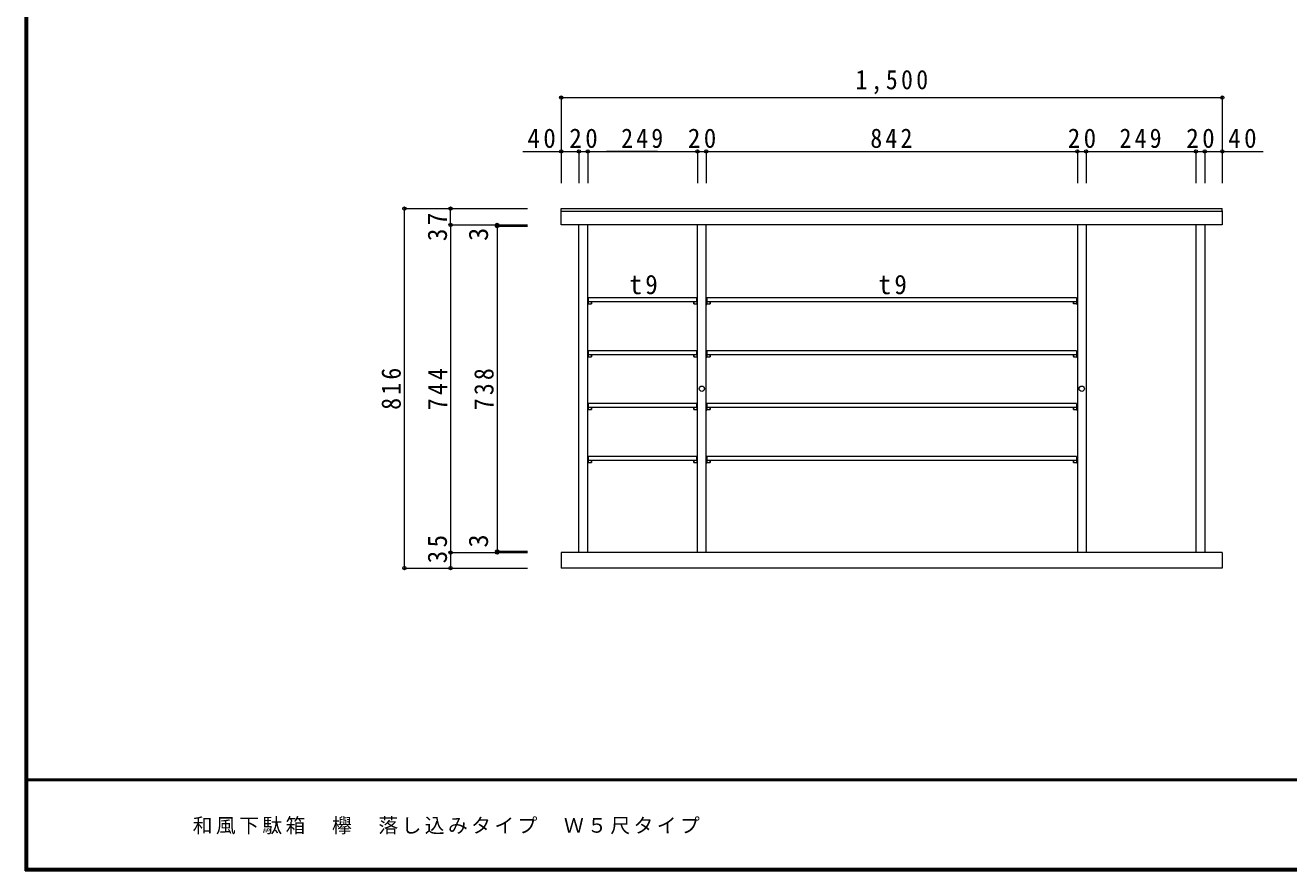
# Model space of a CAD drawing. Units: millimetres at full size, sheet at 1:15. Extents: x -2920 to 2930, y -2153 to 2088.
# Drawn here: x -2920 to -53, y -2102 to -184 of the extents above; entities that cross this region are included whole.
import ezdxf
from ezdxf.enums import TextEntityAlignment as Align

# ---------------------------------------------------------------- set-up
doc = ezdxf.new("R2010")
doc.units = ezdxf.units.MM
doc.header["$LTSCALE"] = 15
doc.header["$PDMODE"] = 32
doc.header["$PDSIZE"] = 7.5
doc.layers.add('2-2', color=7, linetype='Continuous', lineweight=18)
doc.layers.add('F-1', color=6, linetype='Continuous')
doc.layers.add('F-A', color=7, linetype='Continuous')
doc.styles.add('ＭＳ ゴシック', font='')
doc.styles.get('ＭＳ ゴシック').set_extended_font_data('MS Gothic')

msp = doc.modelspace()

# ---------------------------------------------------------------- linework, layer by layer
at = {"layer": '2-2'}
for p, q in [((-1703.61, -347.76), (-1703.61, -470.06)), ((-203.61, -347.76), (-203.61, -470.06)), ((-1703.61, -470.06), (-1703.61, -541.87)), ((-1663.61, -470.06), (-1663.61, -541.87)), ((-1663.61, -470.06), (-1663.61, -541.87)), ((-1643.61, -470.06), (-1643.61, -541.87)), ((-1394.61, -470.06), (-1394.61, -541.87)), ((-1374.61, -470.06), (-1374.61, -541.87)), ((-532.61, -470.06), (-532.61, -541.87)), ((-512.61, -470.06), (-512.61, -541.87)), ((-263.61, -470.06), (-263.61, -541.87)), ((-243.61, -470.06), (-243.61, -541.87)), ((-243.61, -470.06), (-243.61, -541.87)), ((-203.61, -470.06), (-203.61, -541.87)), ((-2059.76, -599.58), (-1954.92, -599.58)), ((-1954.92, -599.58), (-1780.6, -599.58)), ((-203.61, -605.58), (-203.61, -599.58)), ((-1703.61, -605.58), (-203.61, -605.58)), ((-203.61, -605.08), (-203.61, -636.58)), ((-1954.92, -636.58), (-1849.25, -636.58)), ((-1954.92, -636.58), (-1780.6, -636.58)), ((-1849.25, -636.58), (-1780.6, -636.58)), ((-1849.25, -639.58), (-1780.6, -639.58)), ((-203.61, -636.58), (-1703.61, -636.58)), ((-1663.61, -1380.58), (-1663.61, -636.58)), ((-1643.61, -1380.58), (-1643.61, -636.58)), ((-1394.61, -1380.58), (-1394.61, -636.58)), ((-1374.61, -1380.58), (-1374.61, -636.58)), ((-532.61, -636.58), (-532.61, -1380.58)), ((-512.61, -636.58), (-512.61, -1380.58)), ((-263.61, -636.58), (-263.61, -1380.58)), ((-243.61, -636.58), (-243.61, -1380.58)), ((-1396.61, -802.33), (-1396.61, -811.33)), ((-1373.61, -802.33), (-1373.61, -811.33)), ((-534.61, -802.33), (-1373.61, -802.33)), ((-534.61, -802.33), (-534.61, -811.33)), ((-1643.51, -810.08), (-1642.71, -810.08)), ((-1643.51, -817.08), (-1642.71, -817.08)), ((-1642.61, -811.33), (-1642.61, -816.98)), ((-1396.61, -811.33), (-1642.61, -811.33)), ((-1642.61, -815.83), (-1635.21, -815.83)), ((-1635.21, -815.83), (-1635.21, -811.33)), ((-1635.11, -811.43), (-1635.21, -811.33)), ((-1635.11, -815.73), (-1635.21, -815.83)), ((-1635.11, -811.43), (-1635.11, -815.73)), ((-1403.11, -815.73), (-1403.01, -815.83)), ((-1403.01, -811.33), (-1403.01, -815.83)), ((-1403.01, -815.83), (-1395.61, -815.83)), ((-1396.61, -811.33), (-1395.61, -811.33)), ((-1395.61, -816.98), (-1395.61, -810.18)), ((-1395.51, -810.08), (-1394.71, -810.08)), ((-1395.51, -817.08), (-1394.71, -817.08)), ((-1374.51, -810.08), (-1373.71, -810.08)), ((-1374.51, -817.08), (-1373.71, -817.08)), ((-1373.61, -811.33), (-1373.61, -816.98)), ((-534.61, -811.33), (-1373.61, -811.33)), ((-1373.61, -815.83), (-1366.21, -815.83)), ((-1366.21, -815.83), (-1366.21, -811.33)), ((-1366.11, -811.43), (-1366.21, -811.33)), ((-1366.11, -815.73), (-1366.21, -815.83)), ((-1366.11, -811.43), (-1366.11, -815.73)), ((-541.11, -811.43), (-541.01, -811.33)), ((-541.11, -815.73), (-541.11, -811.43)), ((-541.11, -815.73), (-541.01, -815.83)), ((-541.01, -811.33), (-541.01, -815.83)), ((-533.61, -815.83), (-541.01, -815.83)), ((-533.61, -811.33), (-534.61, -811.33)), ((-533.61, -816.98), (-533.61, -810.18)), ((-532.71, -810.08), (-533.51, -810.08)), ((-532.71, -817.08), (-533.51, -817.08)), ((-1643.51, -930.08), (-1642.71, -930.08)), ((-1643.51, -937.08), (-1642.71, -937.08)), ((-1642.61, -931.33), (-1642.61, -936.98)), ((-1396.61, -931.33), (-1642.61, -931.33)), ((-1642.61, -935.83), (-1635.21, -935.83)), ((-1635.21, -935.83), (-1635.21, -931.33)), ((-1635.11, -931.43), (-1635.21, -931.33)), ((-1635.11, -935.73), (-1635.21, -935.83)), ((-1635.11, -931.43), (-1635.11, -935.73)), ((-1403.11, -935.73), (-1403.01, -935.83)), ((-1403.01, -931.33), (-1403.01, -935.83)), ((-1403.01, -935.83), (-1395.61, -935.83)), ((-1396.61, -922.33), (-1396.61, -931.33)), ((-1396.61, -931.33), (-1395.61, -931.33)), ((-1395.61, -936.98), (-1395.61, -930.18)), ((-1395.51, -930.08), (-1394.71, -930.08)), ((-1395.51, -937.08), (-1394.71, -937.08)), ((-1374.51, -930.08), (-1373.71, -930.08)), ((-1374.51, -937.08), (-1373.71, -937.08)), ((-1373.61, -922.33), (-1373.61, -931.33)), ((-534.61, -922.33), (-1373.61, -922.33)), ((-1373.61, -931.33), (-1373.61, -936.98)), ((-534.61, -931.33), (-1373.61, -931.33)), ((-1373.61, -935.83), (-1366.21, -935.83)), ((-1366.21, -935.83), (-1366.21, -931.33)), ((-1366.11, -931.43), (-1366.21, -931.33)), ((-1366.11, -935.73), (-1366.21, -935.83)), ((-1366.11, -931.43), (-1366.11, -935.73)), ((-541.11, -935.73), (-541.01, -935.83)), ((-541.01, -931.33), (-541.01, -935.83)), ((-541.01, -935.83), (-533.61, -935.83)), ((-534.61, -922.33), (-534.61, -931.33)), ((-534.61, -931.33), (-533.61, -931.33)), ((-533.61, -936.98), (-533.61, -930.18)), ((-533.51, -930.08), (-532.71, -930.08)), ((-533.51, -937.08), (-532.71, -937.08)), ((-1643.51, -1050.08), (-1642.71, -1050.08)), ((-1643.51, -1057.08), (-1642.71, -1057.08)), ((-1642.61, -1051.33), (-1642.61, -1056.98)), ((-1396.61, -1051.33), (-1642.61, -1051.33)), ((-1642.61, -1055.83), (-1635.21, -1055.83)), ((-1635.21, -1055.83), (-1635.21, -1051.33)), ((-1635.11, -1051.43), (-1635.21, -1051.33)), ((-1635.11, -1055.73), (-1635.21, -1055.83)), ((-1635.11, -1051.43), (-1635.11, -1055.73)), ((-1403.11, -1055.73), (-1403.01, -1055.83)), ((-1403.01, -1051.33), (-1403.01, -1055.83)), ((-1403.01, -1055.83), (-1395.61, -1055.83)), ((-1396.61, -1042.33), (-1396.61, -1051.33)), ((-1396.61, -1051.33), (-1395.61, -1051.33)), ((-1395.61, -1056.98), (-1395.61, -1050.18)), ((-1395.51, -1050.08), (-1394.71, -1050.08)), ((-1395.51, -1057.08), (-1394.71, -1057.08)), ((-1374.51, -1050.08), (-1373.71, -1050.08)), ((-1374.51, -1057.08), (-1373.71, -1057.08)), ((-1373.61, -1042.33), (-1373.61, -1051.33)), ((-534.61, -1042.33), (-1373.61, -1042.33)), ((-1373.61, -1051.33), (-1373.61, -1056.98)), ((-534.61, -1051.33), (-1373.61, -1051.33)), ((-1373.61, -1055.83), (-1366.21, -1055.83)), ((-1366.21, -1055.83), (-1366.21, -1051.33)), ((-1366.11, -1051.43), (-1366.21, -1051.33)), ((-1366.11, -1055.73), (-1366.21, -1055.83)), ((-1366.11, -1051.43), (-1366.11, -1055.73)), ((-541.11, -1055.73), (-541.01, -1055.83)), ((-541.01, -1051.33), (-541.01, -1055.83)), ((-541.01, -1055.83), (-533.61, -1055.83)), ((-534.61, -1042.33), (-534.61, -1051.33)), ((-534.61, -1051.33), (-533.61, -1051.33)), ((-533.61, -1056.98), (-533.61, -1050.18)), ((-533.51, -1050.08), (-532.71, -1050.08)), ((-533.51, -1057.08), (-532.71, -1057.08)), ((-1643.51, -1170.08), (-1642.71, -1170.08)), ((-1642.61, -1171.33), (-1642.61, -1176.98)), ((-1396.61, -1171.33), (-1642.61, -1171.33)), ((-1635.21, -1175.83), (-1635.21, -1171.33)), ((-1635.11, -1171.43), (-1635.21, -1171.33)), ((-1635.11, -1171.43), (-1635.11, -1175.73)), ((-1403.01, -1171.33), (-1403.01, -1175.83)), ((-1396.61, -1162.33), (-1396.61, -1171.33)), ((-1396.61, -1171.33), (-1395.61, -1171.33)), ((-1395.61, -1176.98), (-1395.61, -1170.18)), ((-1395.51, -1170.08), (-1394.71, -1170.08)), ((-1374.51, -1170.08), (-1373.71, -1170.08)), ((-1373.61, -1162.33), (-1373.61, -1171.33)), ((-534.61, -1162.33), (-1373.61, -1162.33)), ((-1373.61, -1171.33), (-1373.61, -1176.98)), ((-534.61, -1171.33), (-1373.61, -1171.33)), ((-1366.21, -1175.83), (-1366.21, -1171.33)), ((-1366.11, -1171.43), (-1366.21, -1171.33)), ((-1366.11, -1171.43), (-1366.11, -1175.73)), ((-541.01, -1171.33), (-541.01, -1175.83)), ((-534.61, -1162.33), (-534.61, -1171.33)), ((-534.61, -1171.33), (-533.61, -1171.33)), ((-533.61, -1176.98), (-533.61, -1170.18)), ((-533.51, -1170.08), (-532.71, -1170.08)), ((-1643.51, -1177.08), (-1642.71, -1177.08)), ((-1642.61, -1175.83), (-1635.21, -1175.83)), ((-1635.11, -1175.73), (-1635.21, -1175.83)), ((-1403.11, -1175.73), (-1403.01, -1175.83)), ((-1403.01, -1175.83), (-1395.61, -1175.83)), ((-1395.51, -1177.08), (-1394.71, -1177.08)), ((-1374.51, -1177.08), (-1373.71, -1177.08)), ((-1373.61, -1175.83), (-1366.21, -1175.83)), ((-1366.11, -1175.73), (-1366.21, -1175.83)), ((-541.11, -1175.73), (-541.01, -1175.83)), ((-541.01, -1175.83), (-533.61, -1175.83)), ((-533.51, -1177.08), (-532.71, -1177.08)), ((-1954.92, -1380.58), (-1849.25, -1380.58)), ((-1849.25, -1377.58), (-1780.6, -1377.58)), ((-1849.25, -1380.58), (-1780.6, -1380.58)), ((-1703.61, -1380.58), (-1703.61, -1415.58)), ((-203.61, -1380.58), (-1703.61, -1380.58)), ((-203.61, -1380.58), (-203.61, -1415.58)), ((-2059.76, -1415.58), (-1954.92, -1415.58)), ((-2059.76, -1415.58), (-1954.92, -1415.58)), ((-1954.92, -1415.58), (-1780.6, -1415.58)), ((-203.61, -1415.58), (-1703.61, -1415.58))]:
    msp.add_line(p, q, dxfattribs=at)
at = {"layer": '2-2', "color": 4}
for p, q in [((-1703.61, -347.76), (-203.61, -347.76)), ((-1790.65, -470.06), (-1394.61, -470.06)), ((-1663.61, -470.06), (-1643.61, -470.06)), ((-1485, -470.06), (-1601.01, -470.06)), ((-1394.61, -470.06), (-1374.61, -470.06)), ((-1374.61, -470.06), (-532.61, -470.06)), ((-532.61, -470.06), (-512.61, -470.06)), ((-512.61, -470.06), (-263.61, -470.06)), ((-263.61, -470.06), (-243.61, -470.06)), ((-243.61, -470.06), (-110.81, -470.06)), ((-2059.76, -1415.58), (-2059.76, -599.58)), ((-1954.92, -636.58), (-1954.92, -599.58)), ((-1954.92, -636.58), (-1954.92, -1380.58)), ((-1849.25, -636.58), (-1849.25, -639.58)), ((-1849.25, -639.58), (-1849.25, -1377.58)), ((-1954.92, -1380.58), (-1954.92, -1415.58)), ((-1849.25, -1377.58), (-1849.25, -1380.58))]:
    msp.add_line(p, q, dxfattribs=at)
at = {"layer": '2-2'}
for points in [[(-1703.61, -636.58), (-1703.61, -599.58), (-203.61, -599.58)], [(-1396.61, -802.33), (-1642.61, -802.33), (-1642.61, -811.33)], [(-1403.11, -815.73), (-1403.11, -811.43), (-1403.01, -811.33)], [(-1396.61, -922.33), (-1642.61, -922.33), (-1642.61, -931.33)], [(-1403.11, -935.73), (-1403.11, -931.43), (-1403.01, -931.33)], [(-541.11, -935.73), (-541.11, -931.43), (-541.01, -931.33)], [(-1396.61, -1042.33), (-1642.61, -1042.33), (-1642.61, -1051.33)], [(-1403.11, -1055.73), (-1403.11, -1051.43), (-1403.01, -1051.33)], [(-541.11, -1055.73), (-541.11, -1051.43), (-541.01, -1051.33)], [(-1396.61, -1162.33), (-1642.61, -1162.33), (-1642.61, -1171.33)], [(-1403.11, -1175.73), (-1403.11, -1171.43), (-1403.01, -1171.33)], [(-541.11, -1175.73), (-541.11, -1171.43), (-541.01, -1171.33)]]:
    msp.add_lwpolyline(points, dxfattribs=at)
for centre in [(-1384.61, -1008.58), (-522.61, -1008.58)]:
    msp.add_circle(centre, 6, dxfattribs=at)
for centre, start, end in [((-1643.51, -810.18), 90, 180), ((-1643.51, -816.98), 180, 270), ((-1642.71, -810.18), 0, 90), ((-1642.71, -816.98), 270, 0), ((-1395.51, -810.18), 90, 180), ((-1395.51, -816.98), 180, 270), ((-1394.71, -810.18), 0, 90), ((-1394.71, -816.98), 270, 0), ((-1374.51, -810.18), 90, 180), ((-1374.51, -816.98), 180, 270), ((-1373.71, -810.18), 0, 90), ((-1373.71, -816.98), 270, 0), ((-533.51, -810.18), 90, 180), ((-533.51, -816.98), 180, 270), ((-532.71, -810.18), 0, 90), ((-532.71, -816.98), 270, 0), ((-1643.51, -930.18), 90, 180), ((-1643.51, -936.98), 180, 270), ((-1642.71, -930.18), 0, 90), ((-1642.71, -936.98), 270, 0), ((-1395.51, -930.18), 90, 180), ((-1395.51, -936.98), 180, 270), ((-1394.71, -930.18), 0, 90), ((-1394.71, -936.98), 270, 0), ((-1374.51, -930.18), 90, 180), ((-1374.51, -936.98), 180, 270), ((-1373.71, -930.18), 0, 90), ((-1373.71, -936.98), 270, 0), ((-533.51, -930.18), 90, 180), ((-533.51, -936.98), 180, 270), ((-532.71, -930.18), 0, 90), ((-532.71, -936.98), 270, 0), ((-1643.51, -1050.18), 90, 180), ((-1643.51, -1056.98), 180, 270), ((-1642.71, -1050.18), 0, 90), ((-1642.71, -1056.98), 270, 0), ((-1395.51, -1050.18), 90, 180), ((-1395.51, -1056.98), 180, 270), ((-1394.71, -1050.18), 0, 90), ((-1394.71, -1056.98), 270, 0), ((-1374.51, -1050.18), 90, 180), ((-1374.51, -1056.98), 180, 270), ((-1373.71, -1050.18), 0, 90), ((-1373.71, -1056.98), 270, 0), ((-533.51, -1050.18), 90, 180), ((-533.51, -1056.98), 180, 270), ((-532.71, -1050.18), 0, 90), ((-532.71, -1056.98), 270, 0), ((-1643.51, -1170.18), 90, 180), ((-1642.71, -1170.18), 0, 90), ((-1395.51, -1170.18), 90, 180), ((-1394.71, -1170.18), 0, 90), ((-1374.51, -1170.18), 90, 180), ((-1373.71, -1170.18), 0, 90), ((-533.51, -1170.18), 90, 180), ((-532.71, -1170.18), 0, 90), ((-1643.51, -1176.98), 180, 270), ((-1642.71, -1176.98), 270, 0), ((-1395.51, -1176.98), 180, 270), ((-1394.71, -1176.98), 270, 0), ((-1374.51, -1176.98), 180, 270), ((-1373.71, -1176.98), 270, 0), ((-533.51, -1176.98), 180, 270), ((-532.71, -1176.98), 270, 0)]:
    msp.add_arc(centre, 0.1, start, end, dxfattribs=at)
at = {"layer": '2-2', "color": 4}
for p in [(-1703.61, -347.76), (-203.61, -347.76), (-203.61, -347.76), (-1703.61, -470.06), (-1663.61, -470.06), (-1643.61, -470.06), (-1394.61, -470.06), (-1374.61, -470.06), (-532.61, -470.06), (-512.61, -470.06), (-263.61, -470.06), (-243.61, -470.06), (-203.61, -470.06), (-2059.76, -599.58), (-1954.92, -599.58), (-1954.92, -636.58), (-1849.25, -636.58), (-1849.25, -639.58), (-1849.25, -1377.58), (-1954.92, -1380.58), (-1849.25, -1380.58), (-2059.76, -1415.58), (-1954.92, -1415.58)]:
    msp.add_point(p, dxfattribs=at)
at = {"layer": 'F-1'}
for p, q in [((-2920.04, 2087.5), (-2920.04, -2102.5)), ((-2917.54, 2087.5), (-2917.54, -2102.5)), ((-2915.04, 2087.5), (-2915.04, -2102.5)), ((2929.96, -1895), (-2920.04, -1895)), ((2929.96, -1897.5), (-2920.04, -1897.5)), ((2929.96, -2097.5), (-2920.04, -2097.5)), ((2929.96, -2100), (-2920.04, -2100)), ((2929.96, -2102.5), (-2920.04, -2102.5))]:
    msp.add_line(p, q, dxfattribs=at)

# ---------------------------------------------------------------- texts
at = {"layer": '2-2', "style": 'ＭＳ ゴシック'}
for p in [(-1856.75, -673.09), (-1856.75, -1368.98)]:
    msp.add_text('3', height=43.99, rotation=90, dxfattribs=at).set_placement(p, align=Align.BOTTOM_LEFT)
at = {"layer": '2-2', "char_height": 43.99, "attachment_point": 7, "style": 'ＭＳ ゴシック'}
for s, insert in [('\\T1.28;\\W0.9;1,500', (-1036.11, -340.26)), ('\\T1.27;\\W0.95;40', (-1780.64, -462.56)), ('\\T1.27;\\W0.95;20', (-1685.48, -462.56)), ('\\T1.27;\\W0.9;249', (-1567.86, -462.56)), ('\\T1.27;\\W0.95;20', (-1416.48, -462.56)), ('\\T1.27;\\W0.9;842', (-1002.36, -462.56)), ('\\T1.27;\\W0.95;20', (-554.48, -462.56)), ('\\T1.27;\\W0.9;249', (-436.86, -462.56)), ('\\T1.27;\\W0.95;20', (-285.48, -462.56)), ('\\T1.27;\\W0.95;40', (-190.31, -462.56)), ('\\T1.27;\\W0.95;t9', (-1549.23, -794.62)), ('\\T1.27;\\W0.95;t9', (-983.98, -794.62))]:
    msp.add_mtext(s, dxfattribs=dict(at, insert=insert))
at = {"layer": '2-2', "char_height": 43.99, "attachment_point": 7, "rotation": 90, "style": 'ＭＳ ゴシック'}
for s, insert in [('\\T1.27;\\W0.95;37', (-1962.42, -673.58)), ('\\T1.27;\\W0.9;816', (-2067.26, -1056.33)), ('\\T1.27;\\W0.9;744', (-1962.42, -1057.33)), ('\\T1.27;\\W0.9;738', (-1856.75, -1057.33)), ('\\T1.27;\\W0.95;35', (-1962.42, -1404.85))]:
    msp.add_mtext(s, dxfattribs=dict(at, insert=insert))
at = {"layer": 'F-A', "insert": (-2540.04, -2020), "char_height": 32.99, "attachment_point": 7, "style": 'ＭＳ ゴシック'}
msp.add_mtext('\\T1.17;和風下駄箱\u3000欅\u3000落し込みタイプ\u3000Ｗ５尺タイプ', dxfattribs=at)

doc.saveas('drawing.dxf')
